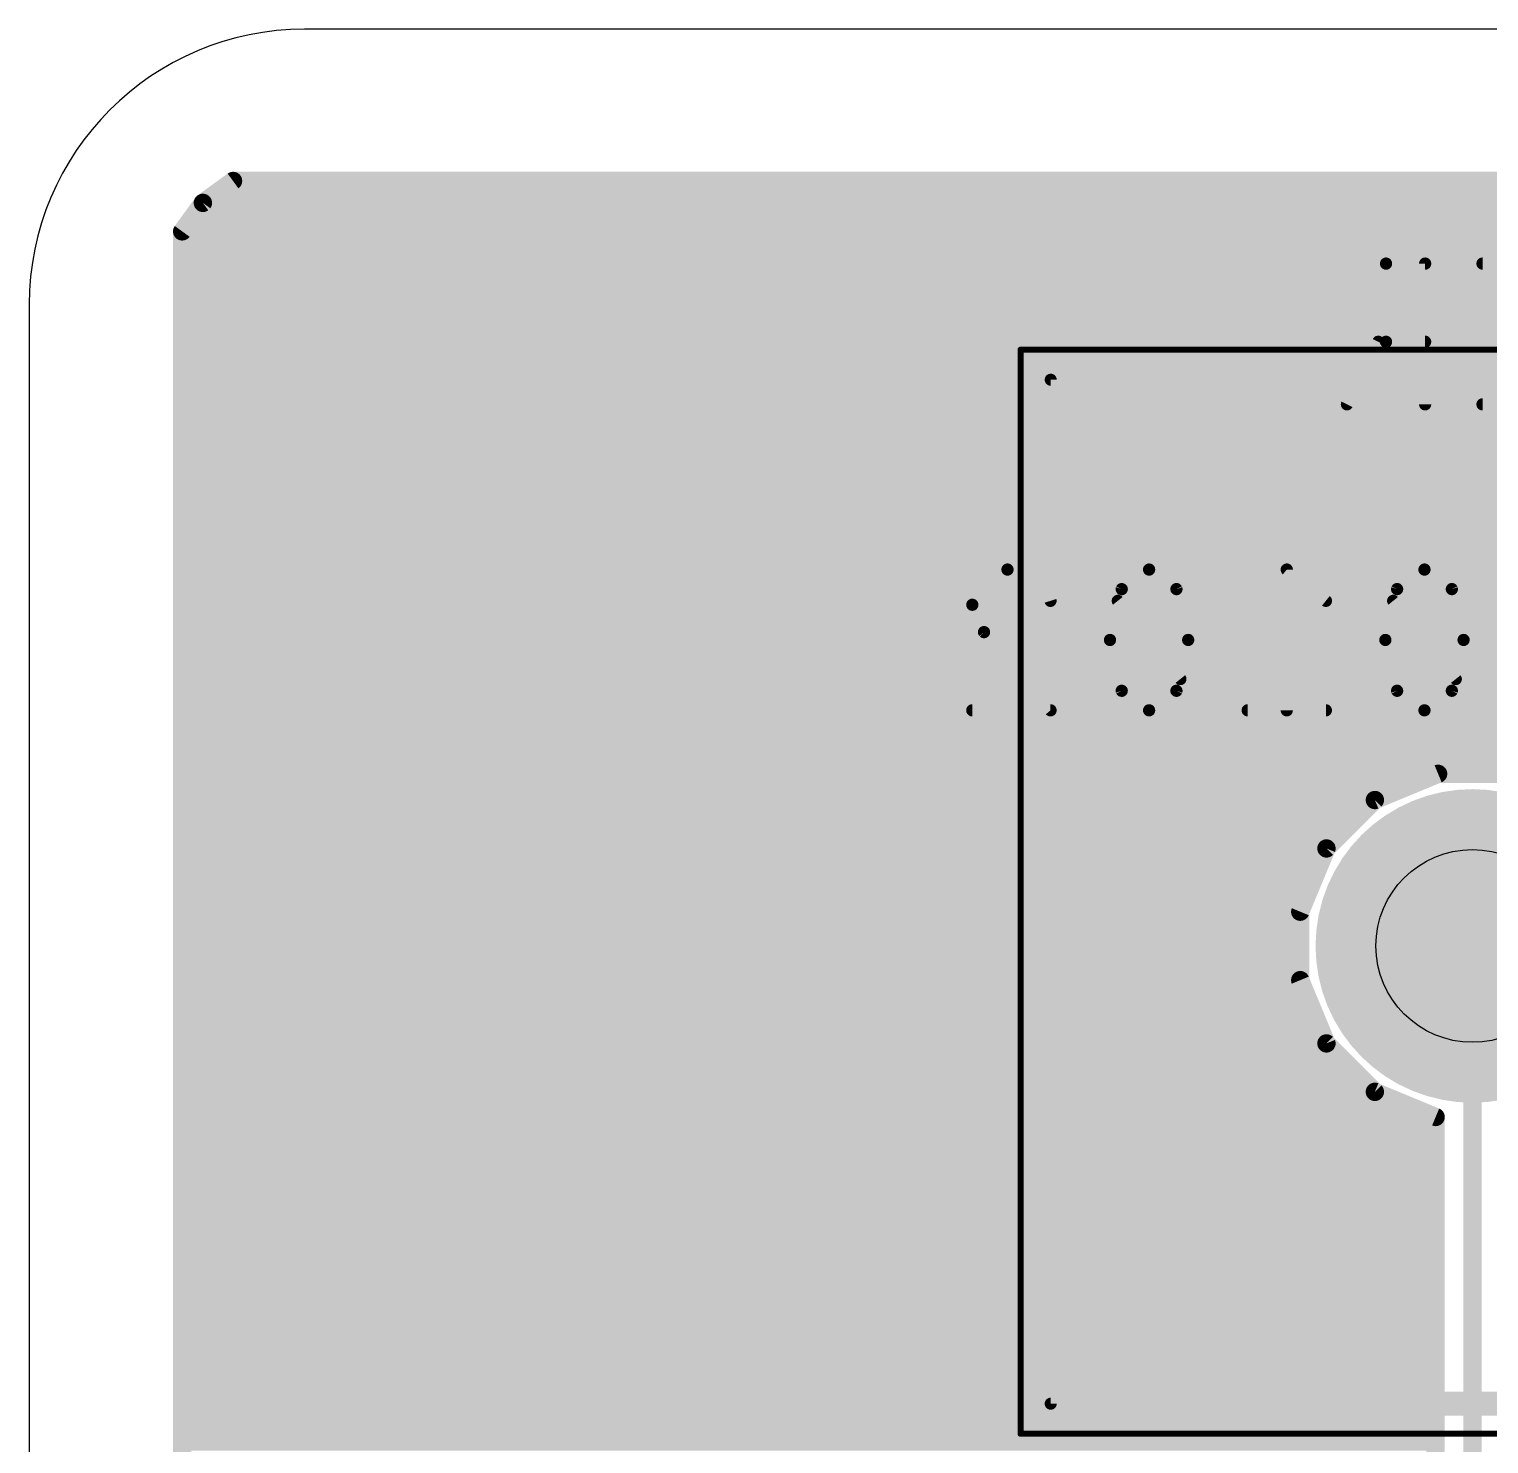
# Model space of a CAD drawing. Extents: x 0 to 28.9, y 0 to 57.1.
# Drawn here: x 0 to 12.12, y 45.4 to 57.14 of the extents above; entities that cross this region are included whole.
import ezdxf

# ---------------------------------------------------------------- set-up
doc = ezdxf.new("R2010")
doc.units = 0
for name, color, linetype in [('16', 132, 'CONTINUOUS'), ('17', 110, 'CONTINUOUS'), ('20', 31, 'CONTINUOUS'), ('22', 253, 'CONTINUOUS'), ('26', 253, 'CONTINUOUS'), ('28', 253, 'CONTINUOUS'), ('29', 253, 'CONTINUOUS'), ('30', 253, 'CONTINUOUS'), ('44', 253, 'CONTINUOUS'), ('52', 253, 'CONTINUOUS')]:
    doc.layers.add(name, color=color, linetype=linetype)

# ---------------------------------------------------------------- blocks, each defined once
blk = doc.blocks.new('ROUNDP')
at = {"const_width": 0.5}
blk.add_lwpolyline([(0, -0.25, 1), (0, 0.25, 1), (0, -0.25)], format="xyb", dxfattribs=at)

msp = doc.modelspace()

# ---------------------------------------------------------------- linework, layer by layer
at = {"layer": '16', "const_width": 0.1524}
for points in [[(1.4419, 55.6981), (1.6922, 55.88)], [(1.6922, 55.88), (27.1878, 55.88)], [(1.27, 55.4616), (1.4419, 55.6981)], [(1.5523, 55.7784), (27.22, 55.7784)], [(1.3894, 55.626), (27.22, 55.626)], [(1.27, 1.6784), (1.27, 55.4616)], [(1.2787, 55.4736), (27.22, 55.4736)], [(1.27, 55.3212), (27.22, 55.3212)], [(1.27, 55.1688), (27.22, 55.1688)], [(1.27, 55.0164), (27.22, 55.0164)], [(1.27, 54.864), (27.22, 54.864)], [(1.27, 54.7116), (27.22, 54.7116)], [(1.27, 54.5592), (27.22, 54.5592)], [(1.27, 54.4068), (27.22, 54.4068)], [(1.27, 54.2544), (27.22, 54.2544)], [(1.27, 54.102), (27.22, 54.102)], [(1.27, 53.9496), (27.22, 53.9496)], [(1.27, 53.7972), (27.22, 53.7972)], [(1.27, 53.6448), (27.22, 53.6448)], [(1.27, 53.4924), (27.22, 53.4924)], [(1.27, 53.34), (27.22, 53.34)], [(1.27, 53.1876), (27.22, 53.1876)], [(1.27, 53.0352), (27.22, 53.0352)], [(1.27, 52.8828), (27.22, 52.8828)], [(1.27, 52.7304), (27.22, 52.7304)], [(1.27, 52.578), (27.22, 52.578)], [(1.27, 52.4256), (27.22, 52.4256)], [(1.27, 52.2732), (27.22, 52.2732)], [(1.27, 52.1208), (27.22, 52.1208)], [(1.27, 51.9684), (27.22, 51.9684)], [(1.27, 51.816), (27.22, 51.816)], [(1.27, 51.6636), (27.22, 51.6636)], [(1.27, 51.5112), (27.22, 51.5112)], [(1.27, 51.3588), (27.22, 51.3588)], [(1.27, 51.2064), (27.22, 51.2064)], [(1.27, 51.054), (27.22, 51.054)], [(11.6958, 50.9586), (11.1708, 50.7411)], [(12.2642, 50.9586), (11.6958, 50.9586)], [(1.27, 50.9016), (11.5582, 50.9016)], [(1.27, 50.7492), (11.1903, 50.7492)], [(11.1708, 50.7411), (10.7689, 50.3392)], [(1.27, 50.5968), (11.0265, 50.5968)], [(1.27, 50.4444), (10.8741, 50.4444)], [(10.7689, 50.3392), (10.5514, 49.8142)], [(1.27, 50.292), (10.7493, 50.292)], [(1.27, 50.1396), (10.6862, 50.1396)], [(1.27, 49.9872), (10.6231, 49.9872)], [(1.27, 49.8348), (10.56, 49.8348)], [(10.5514, 49.8142), (10.5514, 49.2458)], [(1.27, 49.6824), (10.5514, 49.6824)], [(1.27, 49.53), (10.5514, 49.53)], [(11.98, 49.53), (11.98, 33.92)], [(1.27, 49.3776), (10.5514, 49.3776)], [(10.5514, 49.2458), (10.7689, 48.7208)], [(1.27, 49.2252), (10.5599, 49.2252)], [(1.27, 49.0728), (10.6231, 49.0728)], [(1.27, 48.9204), (10.6862, 48.9204)], [(1.27, 48.768), (10.7493, 48.768)], [(10.7689, 48.7208), (11.1708, 48.3189)], [(1.27, 48.6156), (10.8741, 48.6156)], [(1.27, 48.4632), (11.0265, 48.4632)], [(1.27, 48.3108), (11.1903, 48.3108)], [(11.1708, 48.3189), (11.6752, 48.1099)], [(1.27, 48.1584), (11.5582, 48.1584)], [(11.6752, 48.1099), (11.6752, 34.7293)], [(1.27, 48.006), (11.6752, 48.006)], [(1.27, 47.8536), (11.6752, 47.8536)], [(1.27, 47.7012), (11.6752, 47.7012)], [(1.27, 47.5488), (11.6752, 47.5488)], [(1.27, 47.3964), (11.6752, 47.3964)], [(1.27, 47.244), (11.6752, 47.244)], [(1.27, 47.0916), (11.6752, 47.0916)], [(1.27, 46.9392), (11.6752, 46.9392)], [(1.27, 46.7868), (11.6752, 46.7868)], [(1.27, 46.6344), (11.6752, 46.6344)], [(1.27, 46.482), (11.6752, 46.482)], [(1.27, 46.3296), (11.6752, 46.3296)], [(1.27, 46.1772), (11.6752, 46.1772)], [(1.27, 46.0248), (11.6752, 46.0248)], [(1.27, 45.8724), (11.6752, 45.8724)], [(1.27, 45.72), (11.6752, 45.72)], [(1.27, 45.5676), (11.6752, 45.5676)], [(1.27, 45.4152), (11.6752, 45.4152)]]:
    msp.add_lwpolyline(points, dxfattribs=at)
at = {"layer": '16', "const_width": 0.0762}
for points in [[(1.6922, 55.9181, 1), (1.6922, 55.8419)], [(1.7145, 55.8492, 1), (1.6698, 55.9108)], [(1.4195, 55.729, 1), (1.4642, 55.6673)], [(1.4727, 55.6757, 1), (1.411, 55.7205)], [(1.5523, 55.8165, 1), (1.5523, 55.7403)], [(1.3894, 55.6641, 1), (1.3894, 55.5879)], [(1.3081, 55.4616, 1), (1.2319, 55.4616)], [(1.2392, 55.484, 1), (1.3008, 55.4392)], [(1.2787, 55.5117, 1), (1.2787, 55.4355)], [(1.27, 55.3593, 1), (1.27, 55.2831)], [(1.27, 55.2069, 1), (1.27, 55.1307)], [(1.27, 55.0545, 1), (1.27, 54.9783)], [(1.27, 54.9021, 1), (1.27, 54.8259)], [(1.27, 54.7497, 1), (1.27, 54.6735)], [(1.27, 54.5973, 1), (1.27, 54.5211)], [(1.27, 54.4449, 1), (1.27, 54.3687)], [(1.27, 54.2925, 1), (1.27, 54.2163)], [(1.27, 54.1401, 1), (1.27, 54.0639)], [(1.27, 53.9877, 1), (1.27, 53.9115)], [(1.27, 53.8353, 1), (1.27, 53.7591)], [(1.27, 53.6829, 1), (1.27, 53.6067)], [(1.27, 53.5305, 1), (1.27, 53.4543)], [(1.27, 53.3781, 1), (1.27, 53.3019)], [(1.27, 53.2257, 1), (1.27, 53.1495)], [(1.27, 53.0733, 1), (1.27, 52.9971)], [(1.27, 52.9209, 1), (1.27, 52.8447)], [(1.27, 52.7685, 1), (1.27, 52.6923)], [(1.27, 52.6161, 1), (1.27, 52.5399)], [(1.27, 52.4637, 1), (1.27, 52.3875)], [(1.27, 52.3113, 1), (1.27, 52.2351)], [(1.27, 52.1589, 1), (1.27, 52.0827)], [(1.27, 52.0065, 1), (1.27, 51.9303)], [(1.27, 51.8541, 1), (1.27, 51.7779)], [(1.27, 51.7017, 1), (1.27, 51.6255)], [(1.27, 51.5493, 1), (1.27, 51.4731)], [(1.27, 51.3969, 1), (1.27, 51.3207)], [(1.27, 51.2445, 1), (1.27, 51.1683)], [(1.27, 51.0921, 1), (1.27, 51.0159)], [(11.6958, 50.9967, 1), (11.6958, 50.9205)], [(11.7104, 50.9234, 1), (11.6813, 50.9938)], [(1.27, 50.9397, 1), (1.27, 50.8635)], [(11.5582, 50.8635, 1), (11.5582, 50.9397)], [(1.27, 50.7873, 1), (1.27, 50.7111)], [(11.1562, 50.7763, 1), (11.1853, 50.7059)], [(11.1977, 50.7142, 1), (11.1438, 50.768)], [(11.1903, 50.7111, 1), (11.1903, 50.7873)], [(1.27, 50.6349, 1), (1.27, 50.5587)], [(11.0265, 50.5587, 1), (11.0265, 50.6349)], [(1.27, 50.4825, 1), (1.27, 50.4063)], [(10.8041, 50.3247, 1), (10.7337, 50.3538)], [(10.8741, 50.4063, 1), (10.8741, 50.4825)], [(1.27, 50.3301, 1), (1.27, 50.2539)], [(10.7419, 50.3662, 1), (10.7958, 50.3123)], [(10.7493, 50.2539, 1), (10.7493, 50.3301)], [(1.27, 50.1777, 1), (1.27, 50.1015)], [(10.6862, 50.1015, 1), (10.6862, 50.1777)], [(1.27, 50.0253, 1), (1.27, 49.9491)], [(10.6231, 49.9491, 1), (10.6231, 50.0253)], [(1.27, 49.8729, 1), (1.27, 49.7967)], [(10.5895, 49.8142, 1), (10.5133, 49.8142)], [(10.5162, 49.8287, 1), (10.5866, 49.7996)], [(10.56, 49.7967, 1), (10.56, 49.8729)], [(1.27, 49.7205, 1), (1.27, 49.6443)], [(10.5514, 49.6443, 1), (10.5514, 49.7205)], [(1.27, 49.5681, 1), (1.27, 49.4919)], [(10.5514, 49.4919, 1), (10.5514, 49.5681)], [(12.0181, 49.53, 1), (11.9419, 49.53)], [(1.27, 49.4157, 1), (1.27, 49.3395)], [(10.5514, 49.3395, 1), (10.5514, 49.4157)], [(10.5866, 49.2604, 1), (10.5162, 49.2313)], [(1.27, 49.2633, 1), (1.27, 49.1871)], [(10.5133, 49.2458, 1), (10.5895, 49.2458)], [(10.5599, 49.1871, 1), (10.5599, 49.2633)], [(1.27, 49.1109, 1), (1.27, 49.0347)], [(10.6231, 49.0347, 1), (10.6231, 49.1109)], [(1.27, 48.9585, 1), (1.27, 48.8823)], [(10.6862, 48.8823, 1), (10.6862, 48.9585)], [(1.27, 48.8061, 1), (1.27, 48.7299)], [(10.7493, 48.7299, 1), (10.7493, 48.8061)], [(10.7958, 48.7477, 1), (10.7419, 48.6938)], [(10.7337, 48.7062, 1), (10.8041, 48.7353)], [(1.27, 48.6537, 1), (1.27, 48.5775)], [(10.8741, 48.5775, 1), (10.8741, 48.6537)], [(1.27, 48.5013, 1), (1.27, 48.4251)], [(11.0265, 48.4251, 1), (11.0265, 48.5013)], [(1.27, 48.3489, 1), (1.27, 48.2727)], [(11.1853, 48.3541, 1), (11.1562, 48.2837)], [(11.1438, 48.2919, 1), (11.1977, 48.3458)], [(11.1903, 48.2727, 1), (11.1903, 48.3489)], [(1.27, 48.1965, 1), (1.27, 48.1203)], [(11.5582, 48.1203, 1), (11.5582, 48.1965)], [(11.7133, 48.1099, 1), (11.6371, 48.1099)], [(11.6606, 48.0747, 1), (11.6898, 48.1451)], [(1.27, 48.0441, 1), (1.27, 47.9679)], [(11.6752, 47.9679, 1), (11.6752, 48.0441)], [(1.27, 47.8917, 1), (1.27, 47.8155)], [(11.6752, 47.8155, 1), (11.6752, 47.8917)], [(1.27, 47.7393, 1), (1.27, 47.6631)], [(11.6752, 47.6631, 1), (11.6752, 47.7393)], [(1.27, 47.5869, 1), (1.27, 47.5107)], [(11.6752, 47.5107, 1), (11.6752, 47.5869)], [(1.27, 47.4345, 1), (1.27, 47.3583)], [(11.6752, 47.3583, 1), (11.6752, 47.4345)], [(1.27, 47.2821, 1), (1.27, 47.2059)], [(11.6752, 47.2059, 1), (11.6752, 47.2821)], [(1.27, 47.1297, 1), (1.27, 47.0535)], [(11.6752, 47.0535, 1), (11.6752, 47.1297)], [(1.27, 46.9773, 1), (1.27, 46.9011)], [(11.6752, 46.9011, 1), (11.6752, 46.9773)], [(1.27, 46.8249, 1), (1.27, 46.7487)], [(11.6752, 46.7487, 1), (11.6752, 46.8249)], [(1.27, 46.6725, 1), (1.27, 46.5963)], [(11.6752, 46.5963, 1), (11.6752, 46.6725)], [(1.27, 46.5201, 1), (1.27, 46.4439)], [(11.6752, 46.4439, 1), (11.6752, 46.5201)], [(1.27, 46.3677, 1), (1.27, 46.2915)], [(11.6752, 46.2915, 1), (11.6752, 46.3677)], [(1.27, 46.2153, 1), (1.27, 46.1391)], [(11.6752, 46.1391, 1), (11.6752, 46.2153)], [(1.27, 46.0629, 1), (1.27, 45.9867)], [(11.6752, 45.9867, 1), (11.6752, 46.0629)], [(1.27, 45.9105, 1), (1.27, 45.8343)], [(11.6752, 45.8343, 1), (11.6752, 45.9105)], [(1.27, 45.7581, 1), (1.27, 45.6819)], [(11.6752, 45.6819, 1), (11.6752, 45.7581)], [(1.27, 45.6057, 1), (1.27, 45.5295)], [(11.6752, 45.5295, 1), (11.6752, 45.6057)], [(1.27, 45.4533, 1), (1.27, 45.3771)], [(11.6752, 45.3771, 1), (11.6752, 45.4533)]]:
    msp.add_lwpolyline(points, format="xyb", dxfattribs=at)
at = {"layer": '20'}
for p, q in [((26.594, 57.14), (2.286, 57.14)), ((0, 54.854), (0, 2.286))]:
    msp.add_line(p, q, dxfattribs=at)
msp.add_arc((2.286, 54.854), 2.286, 90, 180, dxfattribs=at)
at = {"layer": '22', "const_width": 0.2}
for points in [[(8.48, 45.73), (8.48, 54.23)], [(8.48, 54.23), (20.48, 54.23)], [(16.98, 45.73), (8.48, 45.73)]]:
    msp.add_lwpolyline(points, dxfattribs=at)
at = {"layer": '22', "const_width": 0.1}
for points in [[(8.53, 54.23, 1), (8.43, 54.23)], [(8.48, 54.28, 1), (8.48, 54.18)], [(8.48, 45.78, 1), (8.48, 45.68)], [(8.43, 45.73, 1), (8.53, 45.73)]]:
    msp.add_lwpolyline(points, format="xyb", dxfattribs=at)
at = {"layer": '26'}
for points, const_width in [([(11.2634, 55.1942, 1), (11.2634, 54.5451)], 0.1016), ([(11.2634, 55.2196, 1), (11.2634, 55.1688)], 0.0508), ([(11.2634, 55.1688, 1), (11.2634, 55.2196)], 0.0508), ([(11.6134, 55.1942, 1), (11.5626, 55.1942)], 0.0508), ([(11.588, 55.1688, 1), (11.588, 55.2196)], 0.0508), ([(12.0644, 55.2196, 1), (12.0644, 55.1688)], 0.0508), ([(11.2212, 54.5337, 1), (11.1758, 54.5564)], 0.0508), ([(11.2634, 54.5705, 1), (11.2634, 54.5197)], 0.0508), ([(11.2634, 54.5197, 1), (11.2634, 54.5705)], 0.0508), ([(11.588, 54.5197, 1), (11.588, 54.5705)], 0.0508), ([(10.9162, 54.0372, 1), (10.9616, 54.0144)], 0.0508), ([(11.5626, 54.0258, 1), (11.6134, 54.0258)], 0.0508), ([(12.0644, 54.0512, 1), (12.0644, 54.0004)], 0.0508)]:
    msp.add_lwpolyline(points, format="xyb", dxfattribs=dict(at, const_width=const_width))
at = {"layer": '26', "const_width": 0.1016}
for points in [[(11.588, 55.1942), (11.2634, 55.1942)], [(11.588, 54.0258), (11.588, 55.1942)], [(12.5837, 55.1942), (12.0644, 55.1942)], [(10.9389, 54.0258), (11.1985, 54.5451)], [(11.2634, 54.5451), (11.588, 54.5451)], [(12.0644, 54.0258), (12.5837, 54.0258)]]:
    msp.add_lwpolyline(points, dxfattribs=at)
at = {"layer": '28'}
for points, const_width in [([(8.1211, 52.6542, 0.4142), (7.829, 52.3621)], 0.1016), ([(8.4781, 52.3946, 0.3252), (8.1211, 52.6542)], 0.1016), ([(8.1211, 52.6796, 1), (8.1211, 52.6288)], 0.0508), ([(8.1211, 52.6288, 1), (8.1211, 52.6796)], 0.0508), ([(9.2965, 52.6542, 0.3205), (9.0693, 52.4919)], 0.1016), ([(9.5237, 52.4919, 0.3205), (9.2965, 52.6542)], 0.1016), ([(9.2965, 52.6796, 1), (9.2965, 52.6288)], 0.0508), ([(9.2965, 52.6288, 1), (9.2965, 52.6796)], 0.0508), ([(10.4554, 52.674, 1), (10.4236, 52.6344)], 0.0508), ([(10.4649, 52.6542, 1), (10.4141, 52.6542)], 0.0508), ([(11.5825, 52.6542, 0.3205), (11.3553, 52.4919)], 0.1016), ([(11.8097, 52.4919, 0.3205), (11.5825, 52.6542)], 0.1016), ([(11.5825, 52.6796, 1), (11.5825, 52.6288)], 0.0508), ([(11.5825, 52.6288, 1), (11.5825, 52.6796)], 0.0508), ([(9.0693, 52.4919, 0.1139), (8.972, 52.07)], 0.1016), ([(9.0453, 52.5002, 1), (9.0933, 52.4837)], 0.0508), ([(9.0922, 52.4808, 1), (9.0465, 52.5031)], 0.0508), ([(9.6211, 52.07, 0.1139), (9.5237, 52.4919)], 0.1016), ([(9.5465, 52.5031, 1), (9.5009, 52.4808)], 0.0508), ([(9.4997, 52.4837, 1), (9.5477, 52.5002)], 0.0508), ([(11.3553, 52.4919, 0.1139), (11.258, 52.07)], 0.1016), ([(11.3313, 52.5002, 1), (11.3793, 52.4837)], 0.0508), ([(11.3782, 52.4808, 1), (11.3325, 52.5031)], 0.0508), ([(11.9071, 52.07, 0.1139), (11.8097, 52.4919)], 0.1016), ([(11.8325, 52.5031, 1), (11.7869, 52.4808)], 0.0508), ([(11.7857, 52.4837, 1), (11.8337, 52.5002)], 0.0508), ([(7.829, 52.3621, 0.2053), (7.9263, 52.1349)], 0.1016), ([(7.8544, 52.3621, 1), (7.8036, 52.3621)], 0.0508), ([(7.8036, 52.3621, 1), (7.8544, 52.3621)], 0.0508), ([(8.4539, 52.3867, 1), (8.5022, 52.4024)], 0.0508), ([(9.0567, 52.4104, 1), (9.017, 52.3787)], 0.0508), ([(10.7482, 52.3747, 1), (10.7799, 52.4144)], 0.0508), ([(11.3427, 52.4104, 1), (11.303, 52.3787)], 0.0508), ([(7.9457, 52.1514, 1), (7.907, 52.1185)], 0.0508), ([(7.9088, 52.1165, 1), (7.9438, 52.1533)], 0.0508), ([(8.972, 52.07, 0.1139), (9.0693, 51.6481)], 0.1016), ([(8.9974, 52.07, 1), (8.9466, 52.07)], 0.0508), ([(9.5237, 51.6481, 0.1139), (9.6211, 52.07)], 0.1016), ([(9.6465, 52.07, 1), (9.5957, 52.07)], 0.0508), ([(11.258, 52.07, 0.1139), (11.3553, 51.6481)], 0.1016), ([(11.2834, 52.07, 1), (11.2326, 52.07)], 0.0508), ([(11.8097, 51.6481, 0.1139), (11.9071, 52.07)], 0.1016), ([(11.9325, 52.07, 1), (11.8817, 52.07)], 0.0508), ([(8.9466, 52.07, 1), (8.9974, 52.07)], 0.0508), ([(9.5957, 52.07, 1), (9.6465, 52.07)], 0.0508), ([(11.2326, 52.07, 1), (11.2834, 52.07)], 0.0508), ([(11.8817, 52.07, 1), (11.9325, 52.07)], 0.0508), ([(9.5363, 51.7296, 1), (9.576, 51.7613)], 0.0508), ([(11.8223, 51.7296, 1), (11.862, 51.7613)], 0.0508), ([(9.0693, 51.6481, 0.3205), (9.2965, 51.4858)], 0.1016), ([(9.0933, 51.6563, 1), (9.0453, 51.6398)], 0.0508), ([(9.0465, 51.6369, 1), (9.0922, 51.6592)], 0.0508), ([(9.2965, 51.4858, 0.3205), (9.5237, 51.6481)], 0.1016), ([(9.5009, 51.6592, 1), (9.5465, 51.6369)], 0.0508), ([(9.5477, 51.6398, 1), (9.4997, 51.6563)], 0.0508), ([(11.3553, 51.6481, 0.3205), (11.5825, 51.4858)], 0.1016), ([(11.3793, 51.6563, 1), (11.3313, 51.6398)], 0.0508), ([(11.3325, 51.6369, 1), (11.3782, 51.6592)], 0.0508), ([(11.5825, 51.4858, 0.3205), (11.8097, 51.6481)], 0.1016), ([(11.7869, 51.6592, 1), (11.8325, 51.6369)], 0.0508), ([(11.8337, 51.6398, 1), (11.7857, 51.6563)], 0.0508), ([(7.829, 51.5112, 1), (7.829, 51.4604)], 0.0508), ([(8.4587, 51.4693, 1), (8.4974, 51.5023)], 0.0508), ([(8.4781, 51.4604, 1), (8.4781, 51.5112)], 0.0508), ([(9.2965, 51.5112, 1), (9.2965, 51.4604)], 0.0508), ([(9.2965, 51.4604, 1), (9.2965, 51.5112)], 0.0508), ([(10.115, 51.5112, 1), (10.115, 51.4604)], 0.0508), ([(10.4141, 51.4858, 1), (10.4649, 51.4858)], 0.0508), ([(10.7641, 51.4604, 1), (10.7641, 51.5112)], 0.0508), ([(11.5825, 51.5112, 1), (11.5825, 51.4604)], 0.0508), ([(11.5825, 51.4604, 1), (11.5825, 51.5112)], 0.0508)]:
    msp.add_lwpolyline(points, format="xyb", dxfattribs=dict(at, const_width=const_width))
at = {"layer": '28', "const_width": 0.1016}
for points in [[(10.7641, 52.3946), (10.4395, 52.6542)], [(10.4395, 52.6542), (10.4395, 51.4858)], [(9.5562, 51.7454), (9.0369, 52.3946)], [(11.8422, 51.7454), (11.3229, 52.3946)], [(7.9263, 52.1349), (8.4781, 51.4858)], [(8.4781, 51.4858), (7.829, 51.4858)], [(10.7641, 51.4858), (10.115, 51.4858)]]:
    msp.add_lwpolyline(points, dxfattribs=at)
at = {"layer": '44'}
msp.add_circle((11.98, 49.53), 0.8, dxfattribs=at)
at = {"layer": '52'}
for points, const_width in [([(20.73, 54.48), (8.23, 54.48)], 0.05), ([(8.23, 54.48), (8.23, 45.48)], 0.05), ([(20.48, 54.23), (8.48, 54.23)], 0.1), ([(8.48, 54.23), (8.48, 45.73)], 0.1), ([(8.48, 45.73), (20.48, 45.73)], 0.1), ([(8.23, 45.48), (20.73, 45.48)], 0.05)]:
    msp.add_lwpolyline(points, dxfattribs=dict(at, const_width=const_width))
for points, const_width in [([(8.23, 54.4925, 1), (8.23, 54.4675)], 0.025), ([(8.2425, 54.48, 1), (8.2175, 54.48)], 0.025), ([(8.48, 54.255, 1), (8.48, 54.205)], 0.05), ([(8.505, 54.23, 1), (8.455, 54.23)], 0.05), ([(8.48, 45.755, 1), (8.48, 45.705)], 0.05), ([(8.455, 45.73, 1), (8.505, 45.73)], 0.05), ([(8.23, 45.4925, 1), (8.23, 45.4675)], 0.025), ([(8.2175, 45.48, 1), (8.2425, 45.48)], 0.025)]:
    msp.add_lwpolyline(points, format="xyb", dxfattribs=dict(at, const_width=const_width))

# ---------------------------------------------------------------- block references
at = {"layer": '17', "xscale": 2.4, "yscale": 2.4, "rotation": 180}
msp.add_blockref('ROUNDP', (11.98, 49.53), dxfattribs=at)
msp.add_blockref('ROUNDP', (11.98, 49.53), dxfattribs=at)
at = {"layer": '29', "xscale": 2.6032, "yscale": 2.6032, "rotation": 180}
msp.add_blockref('ROUNDP', (11.98, 49.53), dxfattribs=at)
at = {"layer": '30', "xscale": 2.6032, "yscale": 2.6032, "rotation": 180}
msp.add_blockref('ROUNDP', (11.98, 49.53), dxfattribs=at)

doc.saveas('drawing.dxf')
